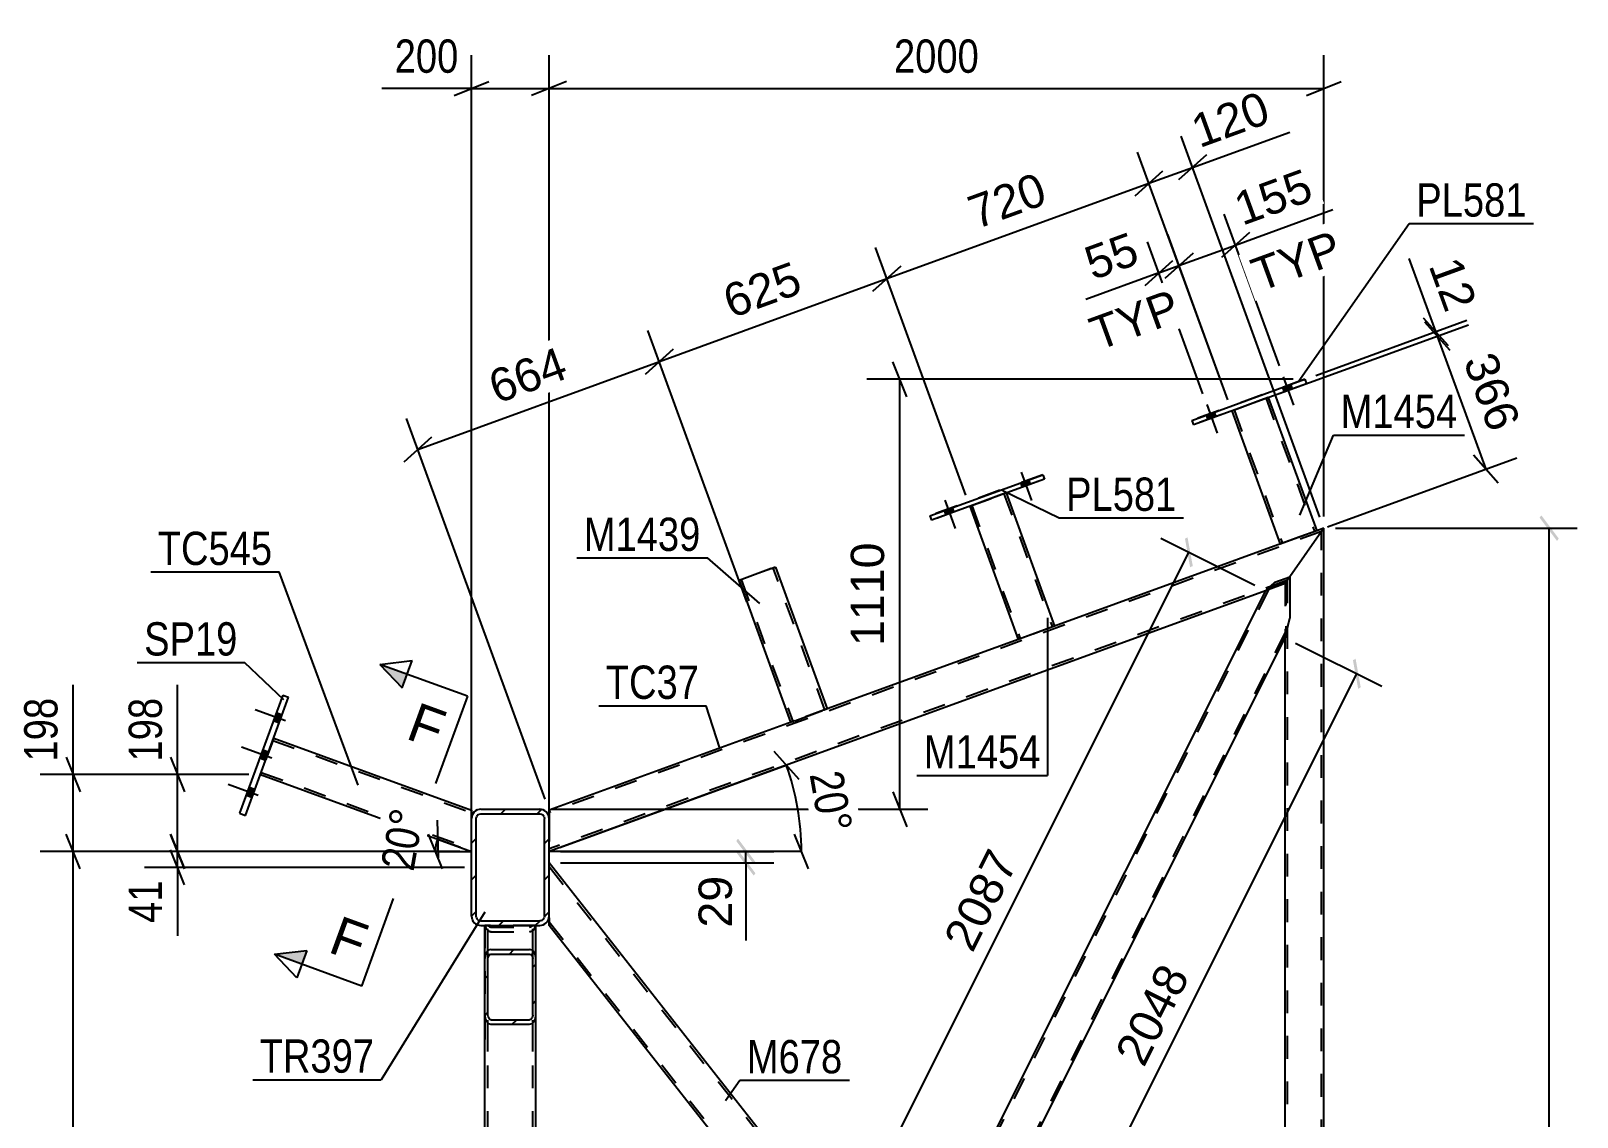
# Model space of a CAD drawing. Header units: millimetres. Extents: x -147 to 1042, y -583 to 258.
# Drawn here: x -57.9 to 75.1, y -460.5 to -367.1 of the extents above; entities that cross this region are included whole.
import ezdxf

# ---------------------------------------------------------------- set-up
doc = ezdxf.new("R2010")
doc.units = ezdxf.units.MM
doc.linetypes.add('DXK_LINE_DOT2', pattern=[3.9198, 1.9599, -1.9599])
doc.styles.add('Arial', font='arial.ttf', dxfattribs={"height": 0.2})
doc.styles.add('Arial Narrow', font='ARIALN.TTF', dxfattribs={"height": 0.2})

# ---------------------------------------------------------------- blocks, each defined once
blk = doc.blocks.new('Part-335478933-3132 - 3104')
at = {"color": 7, "linetype": 'DXK_LINE_DOT2'}
for p, q in [((-14.45, -444.05), (-18.85, -444.05)), ((-18.85, -444.05), (-18.85, -454.9)), ((-18.82, -444.05), (-18.81, -444.12)), ((-18.59, -454.9), (-18.59, -444.05)), ((-18.51, -444.1), (-18.53, -444.05)), ((-18.42, -444.18), (-18.51, -444.1)), ((-18.32, -444.21), (-18.42, -444.18)), ((-18.32, -444.21), (-14.99, -444.21)), ((-14.88, -444.18), (-14.99, -444.21)), ((-14.8, -444.1), (-14.88, -444.18)), ((-14.78, -444.05), (-14.8, -444.1)), ((-14.72, -454.9), (-14.72, -444.05)), ((-14.49, -444.12), (-14.48, -444.05)), ((-14.45, -454.9), (-14.45, -444.05)), ((-18.52, -444.54), (-18.32, -444.6)), ((-18.32, -444.6), (-14.99, -444.6)), ((-14.99, -444.6), (-14.8, -444.54)), ((-14.8, -444.54), (-14.78, -444.54))]:
    blk.add_line(p, q, dxfattribs=at)
for centre, start, end in [((-18.12, -443.95), 193.2949, 235.5336), ((-15.18, -443.95), 304.4664, 346.7051)]:
    blk.add_arc(centre, 0.709, start, end, dxfattribs=at)
blk = doc.blocks.new('Bolt-335478933-3180 - 3104')
at = {"linetype": 'Continuous'}
for points in [[(-36.54, -426.63), (-36.29, -425.94), (-36.79, -425.76), (-37.04, -426.45)], [(-36.54, -426.63), (-36.29, -425.94), (-36.79, -425.76), (-37.04, -426.45)], [(-36.54, -426.63), (-36.29, -425.94), (-36.79, -425.76), (-37.04, -426.45)], [(-37.71, -429.84), (-37.46, -429.15), (-37.96, -428.97), (-38.21, -429.66)], [(-37.71, -429.84), (-37.46, -429.15), (-37.96, -428.97), (-38.21, -429.66)], [(-38.88, -433.05), (-38.63, -432.36), (-39.13, -432.18), (-39.38, -432.87)], [(-38.88, -433.05), (-38.63, -432.36), (-39.13, -432.18), (-39.38, -432.87)], [(-38.88, -433.05), (-38.63, -432.36), (-39.13, -432.18), (-39.38, -432.87)]]:
    blk.add_hatch(color=1, dxfattribs=at).paths.add_polyline_path(points)
at = {"color": 1, "linetype": 'Continuous'}
for p, q in [((-36.01, -426.43), (-38.61, -425.49)), ((-36.01, -426.43), (-38.61, -425.49)), ((-36.01, -426.43), (-38.61, -425.49)), ((-36.54, -426.63), (-37.04, -426.45)), ((-36.54, -426.63), (-37.04, -426.45)), ((-36.54, -426.63), (-37.04, -426.45)), ((-36.29, -425.94), (-36.79, -425.76)), ((-36.29, -425.94), (-36.79, -425.76)), ((-36.29, -425.94), (-36.79, -425.76)), ((-37.18, -429.65), (-39.78, -428.7)), ((-37.18, -429.65), (-39.78, -428.7)), ((-37.71, -429.84), (-38.21, -429.66)), ((-37.71, -429.84), (-38.21, -429.66)), ((-37.46, -429.15), (-37.96, -428.97)), ((-37.46, -429.15), (-37.96, -428.97)), ((-38.34, -432.86), (-40.94, -431.91)), ((-38.34, -432.86), (-40.94, -431.91)), ((-38.34, -432.86), (-40.94, -431.91)), ((-38.63, -432.36), (-39.13, -432.18)), ((-38.63, -432.36), (-39.13, -432.18)), ((-38.63, -432.36), (-39.13, -432.18)), ((-38.88, -433.05), (-39.38, -432.87)), ((-38.88, -433.05), (-39.38, -432.87)), ((-38.88, -433.05), (-39.38, -432.87))]:
    blk.add_line(p, q, dxfattribs=at)
blk = doc.blocks.new('Part-335478933-3116 - 3104')
at = {"color": 2, "linetype": 'Continuous'}
for p, q in [((17.2, -477.45), (-13.32, -438.66)), ((-13.32, -443.4), (-13.32, -443.25)), ((-13.32, -444.05), (-13.32, -443.4)), ((15.55, -480.75), (-13.32, -444.05)), ((17.27, -478.2), (17.2, -477.45)), ((16.02, -480.7), (17.27, -478.2)), ((16.02, -480.7), (15.55, -480.75))]:
    blk.add_line(p, q, dxfattribs=at)
at = {"color": 7, "linetype": 'DXK_LINE_DOT2'}
for p, q in [((-13.32, -443.25), (-13.32, -438.66)), ((-13.32, -438.98), (17.1, -477.65)), ((-13.32, -443.4), (-13.32, -444)), ((-13.32, -443.73), (15.65, -480.55)), ((17.1, -477.65), (17.2, -477.45)), ((17.04, -477.9), (15.79, -480.41)), ((17.07, -477.82), (17.04, -477.9)), ((17.07, -477.82), (17.08, -477.75)), ((17.08, -477.75), (17.09, -477.73)), ((17.08, -477.75), (17.09, -477.73)), ((17.1, -477.68), (17.09, -477.73)), ((17.1, -477.65), (17.1, -477.68)), ((17.1, -477.65), (17.1, -477.68)), ((17.25, -477.93), (17.25, -477.91)), ((15.55, -480.75), (15.65, -480.55)), ((15.65, -480.55), (15.67, -480.55)), ((15.67, -480.55), (15.65, -480.55)), ((15.67, -480.55), (15.7, -480.52)), ((15.7, -480.52), (15.71, -480.5)), ((15.7, -480.52), (15.71, -480.5)), ((15.71, -480.5), (15.75, -480.47)), ((15.79, -480.41), (15.75, -480.47))]:
    blk.add_line(p, q, dxfattribs=at)
blk = doc.blocks.new('Part-335478933-3249 - 3104')
at = {"color": 2, "linetype": 'Continuous'}
for p, q in [((-36.23, -424.22), (-39.94, -434.4)), ((-36.23, -424.22), (-35.73, -424.41)), ((-39.44, -434.59), (-35.73, -424.41)), ((-39.94, -434.4), (-39.44, -434.59))]:
    blk.add_line(p, q, dxfattribs=at)
blk = doc.blocks.new('Part-335478933-3130 - 3104')
at = {"color": 2, "linetype": 'Continuous'}
for p, q in [((52.95, -410.44), (50.41, -414.05)), ((53.35, -409.86), (52.95, -410.44)), ((53.35, -525.64), (53.35, -409.86)), ((50.01, -519.17), (50.01, -419.3))]:
    blk.add_line(p, q, dxfattribs=at)
at = {"color": 7, "linetype": 'DXK_LINE_DOT2'}
for p, q in [((53.15, -525.42), (53.15, -410.15)), ((53.35, -409.86), (53.23, -410.03)), ((50.41, -414.05), (50.01, -414.62)), ((50.01, -414.62), (50.01, -419.3)), ((50.21, -522.15), (50.21, -414.34)), ((50.01, -521.92), (50.01, -519.17)), ((53.35, -525.64), (50.01, -521.92))]:
    blk.add_line(p, q, dxfattribs=at)
blk = doc.blocks.new('Part-335478933-3264 - 3104')
at = {"color": 7, "linetype": 'DXK_LINE_DOT2'}
for p, q in [((53.15, -410.15), (-13.32, -434.34)), ((52.73, -410.09), (51.29, -410.61)), ((53.23, -410.03), (53.35, -409.86)), ((50.21, -414.34), (-13.32, -437.46)), ((50.01, -414.62), (48.32, -415.24)), ((50.41, -414.05), (50.01, -414.62)), ((30.17, -418.3), (28.7, -418.83)), ((10.6, -425.42), (7.84, -426.43)), ((-13.32, -434.13), (-13.32, -434.16)), ((-13.32, -434.16), (-13.32, -434.25)), ((-13.32, -434.85), (-13.32, -437.68))]:
    blk.add_line(p, q, dxfattribs=at)
at = {"color": 2, "linetype": 'Continuous'}
for p, q in [((51.29, -410.61), (30.17, -418.3)), ((53.35, -409.86), (50.41, -414.05)), ((53.35, -409.86), (52.73, -410.09)), ((48.32, -415.24), (-13.32, -437.68)), ((28.7, -418.83), (10.6, -425.42)), ((7.84, -426.43), (-13.32, -434.13)), ((-13.32, -434.13), (-13.32, -434.55)), ((-13.32, -434.55), (-13.32, -434.85))]:
    blk.add_line(p, q, dxfattribs=at)
blk = doc.blocks.new('Part-335478933-3139 - 3104')
at = {"linetype": 'Continuous'}
h = blk.add_hatch(dxfattribs=at)
h.set_pattern_fill('', scale=0.7, style=0, pattern_type=0)
h.set_pattern_definition([(45, (-18.8528, -451.7692), (-1.57154, 1.57154), [])])
h.paths.add_polyline_path([(-18.85, -446.9), (-18.85, -451.77), (-18.81, -452.07), (-18.7, -452.32), (-18.52, -452.49), (-18.32, -452.55), (-14.99, -452.55), (-14.78, -452.49), (-14.61, -452.32), (-14.49, -452.07), (-14.45, -451.77), (-14.45, -446.9), (-14.49, -446.61), (-14.61, -446.35), (-14.78, -446.18), (-14.99, -446.12), (-18.32, -446.12), (-18.52, -446.18), (-18.7, -446.35), (-18.81, -446.61)])
h.paths.add_polyline_path([(-18.51, -446.63), (-18.42, -446.54), (-18.32, -446.51), (-14.99, -446.51), (-14.88, -446.54), (-14.8, -446.63), (-14.74, -446.75), (-14.72, -446.9), (-14.72, -451.77), (-14.74, -451.92), (-14.8, -452.04), (-14.88, -452.13), (-14.99, -452.16), (-18.32, -452.16), (-18.42, -452.13), (-18.51, -452.04), (-18.57, -451.92), (-18.59, -451.77), (-18.59, -446.9), (-18.57, -446.75)])
at = {"color": 2, "linetype": 'Continuous'}
for p, q in [((-18.85, -446.9), (-18.85, -444.05)), ((-14.45, -446.9), (-14.45, -444.05)), ((-18.81, -446.61), (-18.85, -446.9)), ((-18.85, -451.77), (-18.85, -446.9)), ((-18.59, -446.9), (-18.57, -446.75)), ((-18.59, -451.77), (-18.59, -446.9)), ((-18.32, -446.12), (-18.52, -446.18)), ((-18.42, -446.54), (-18.32, -446.51)), ((-18.32, -446.12), (-14.99, -446.12)), ((-18.32, -446.51), (-14.99, -446.51)), ((-14.78, -446.18), (-14.99, -446.12)), ((-14.99, -446.51), (-14.88, -446.54)), ((-14.74, -446.75), (-14.72, -446.9)), ((-14.72, -451.77), (-14.72, -446.9)), ((-14.45, -446.9), (-14.49, -446.61)), ((-14.45, -451.77), (-14.45, -446.9)), ((-18.85, -451.77), (-18.81, -452.07)), ((-18.57, -451.92), (-18.59, -451.77)), ((-18.32, -452.16), (-18.42, -452.13)), ((-18.32, -452.16), (-14.99, -452.16)), ((-14.88, -452.13), (-14.99, -452.16)), ((-14.72, -451.77), (-14.74, -451.92)), ((-14.49, -452.07), (-14.45, -451.77)), ((-18.52, -452.49), (-18.32, -452.55)), ((-18.32, -452.55), (-14.99, -452.55)), ((-14.99, -452.55), (-14.78, -452.49))]:
    blk.add_line(p, q, dxfattribs=at)
at = {"color": 7, "linetype": 'DXK_LINE_DOT2'}
for p, q in [((-18.85, -444.05), (-14.45, -444.05)), ((-18.81, -444.12), (-18.82, -444.05)), ((-18.59, -451.77), (-18.59, -444.05)), ((-18.53, -444.05), (-18.51, -444.1)), ((-18.51, -444.1), (-18.42, -444.18)), ((-18.42, -444.18), (-18.32, -444.21)), ((-18.32, -444.21), (-14.99, -444.21)), ((-14.99, -444.21), (-14.88, -444.18)), ((-14.88, -444.18), (-14.8, -444.1)), ((-14.8, -444.1), (-14.78, -444.05)), ((-14.72, -451.77), (-14.72, -444.05)), ((-14.48, -444.05), (-14.49, -444.12)), ((-18.32, -444.6), (-18.52, -444.54)), ((-18.32, -444.6), (-14.99, -444.6)), ((-14.78, -444.54), (-14.99, -444.6)), ((-18.85, -451.77), (-18.85, -446.9)), ((-14.45, -451.77), (-14.45, -446.9))]:
    blk.add_line(p, q, dxfattribs=at)
for centre, start, end in [((-18.12, -443.96), 193.2927, 235.5298), ((-15.18, -443.96), 304.4702, 346.7073)]:
    blk.add_arc(centre, 0.709, start, end, dxfattribs=at)
at = {"color": 2, "linetype": 'Continuous'}
for centre, radius, start, end in [((-18.12, -446.77), 0.709, 124.4702, 166.7073), ((-18.22, -446.84), 0.354, 124.4702, 166.7073), ((-15.08, -446.84), 0.354, 13.2927, 55.5298), ((-15.18, -446.77), 0.709, 13.2927, 55.5298), ((-18.12, -451.9), 0.709, 193.2927, 235.5298), ((-18.22, -451.84), 0.354, 193.2927, 235.5298), ((-15.08, -451.84), 0.354, 304.4702, 346.7073), ((-15.18, -451.9), 0.709, 304.4702, 346.7073)]:
    blk.add_arc(centre, radius, start, end, dxfattribs=at)
blk = doc.blocks.new('Part-335478933-3151 - 3104')
at = {"color": 7, "linetype": 'DXK_LINE_DOT2'}
for p, q in [((-18.85, -444.05), (-14.45, -444.05)), ((-18.85, -451.77), (-18.85, -444.05)), ((-18.59, -540.38), (-18.59, -444.05)), ((-14.72, -540.38), (-14.72, -444.05)), ((-14.45, -451.77), (-14.45, -444.05)), ((-18.85, -540.38), (-18.85, -532.66)), ((-14.45, -540.38), (-14.45, -532.66)), ((-18.85, -540.38), (-14.45, -540.38))]:
    blk.add_line(p, q, dxfattribs=at)
at = {"color": 2, "linetype": 'Continuous'}
for p, q in [((-18.85, -532.66), (-18.85, -451.77)), ((-14.45, -532.66), (-14.45, -451.77))]:
    blk.add_line(p, q, dxfattribs=at)
blk = doc.blocks.new('Part-335478933-3201 - 3104')
at = {"linetype": 'Continuous'}
h = blk.add_hatch(dxfattribs=at)
h.set_pattern_fill('', scale=0.7, style=0, pattern_type=0)
h.set_pattern_definition([(45, (-19.9862, -443.248), (-1.57154, 1.57154), [])])
h.paths.add_polyline_path([(-19.99, -434.85), (-19.99, -443.25), (-19.93, -443.55), (-19.75, -443.81), (-19.49, -443.99), (-19.19, -444.05), (-14.12, -444.05), (-13.81, -443.99), (-13.55, -443.81), (-13.38, -443.55), (-13.32, -443.25), (-13.32, -434.85), (-13.38, -434.54), (-13.55, -434.28), (-13.81, -434.11), (-14.12, -434.05), (-19.19, -434.05), (-19.49, -434.11), (-19.75, -434.28), (-19.93, -434.54)])
h.paths.add_polyline_path([(-19.47, -434.57), (-19.34, -434.48), (-19.19, -434.45), (-14.12, -434.45), (-13.97, -434.48), (-13.84, -434.57), (-13.75, -434.69), (-13.72, -434.85), (-13.72, -443.25), (-13.75, -443.4), (-13.84, -443.53), (-13.97, -443.62), (-14.12, -443.65), (-19.19, -443.65), (-19.34, -443.62), (-19.47, -443.53), (-19.56, -443.4), (-19.59, -443.25), (-19.59, -434.85), (-19.56, -434.69)])
at = {"color": 2, "linetype": 'Continuous'}
for p, q in [((-19.93, -434.54), (-19.99, -434.85)), ((-19.99, -443.25), (-19.99, -434.85)), ((-19.59, -434.85), (-19.56, -434.69)), ((-19.59, -443.25), (-19.59, -434.85)), ((-19.19, -434.05), (-19.49, -434.11)), ((-19.34, -434.48), (-19.19, -434.45)), ((-19.19, -434.05), (-14.12, -434.05)), ((-19.19, -434.45), (-14.12, -434.45)), ((-13.81, -434.11), (-14.12, -434.05)), ((-14.12, -434.45), (-13.97, -434.48)), ((-13.75, -434.69), (-13.72, -434.85)), ((-13.72, -443.25), (-13.72, -434.85)), ((-13.32, -434.85), (-13.38, -434.54)), ((-13.32, -443.25), (-13.32, -434.85)), ((-19.99, -443.25), (-19.93, -443.55)), ((-19.56, -443.4), (-19.59, -443.25)), ((-19.49, -443.99), (-19.19, -444.05)), ((-19.19, -443.65), (-19.34, -443.62)), ((-19.19, -443.65), (-14.12, -443.65)), ((-19.19, -444.05), (-14.12, -444.05)), ((-13.97, -443.62), (-14.12, -443.65)), ((-14.12, -444.05), (-13.81, -443.99)), ((-13.72, -443.25), (-13.75, -443.4)), ((-13.38, -443.55), (-13.32, -443.25))]:
    blk.add_line(p, q, dxfattribs=at)
for centre, radius, start, end in [((-19.19, -434.85), 0.8, 112.5, 157.5), ((-19.19, -434.85), 0.4, 112.5, 157.5), ((-14.12, -434.85), 0.4, 22.5, 67.5), ((-14.12, -434.85), 0.8, 22.5, 67.5), ((-19.19, -443.25), 0.8, 202.5, 247.5), ((-19.19, -443.25), 0.4, 202.5, 247.5), ((-14.12, -443.25), 0.4, 292.5, 337.5), ((-14.12, -443.25), 0.8, 292.5, 337.5)]:
    blk.add_arc(centre, radius, start, end, dxfattribs=at)
blk = doc.blocks.new('Part-335478933-3234 - 3104')
at = {"color": 2, "linetype": 'Continuous'}
for p, q in [((49.12, -414.52), (48.32, -415.24)), ((49.12, -414.52), (50.41, -414.05)), ((50.41, -414.05), (50.41, -417.61)), ((48.32, -415.24), (17.2, -477.45)), ((50.01, -419.3), (50.41, -417.61)), ((19.48, -480.35), (50.01, -419.3)), ((-14.28, -540.38), (15.55, -480.75)), ((-12.87, -545.01), (17.83, -483.65))]:
    blk.add_line(p, q, dxfattribs=at)
at = {"color": 7, "linetype": 'DXK_LINE_DOT2'}
for p, q in [((48.71, -415.06), (48.69, -415.08)), ((48.69, -415.08), (48.71, -415.06)), ((48.79, -415.01), (48.71, -415.06)), ((48.9, -414.96), (48.79, -415.01)), ((50.08, -414.54), (48.9, -414.96)), ((50.41, -414.05), (50.08, -414.54)), ((50.08, -414.54), (50.08, -418.28)), ((48.59, -415.14), (-14.06, -540.39)), ((48.59, -415.14), (48.32, -415.24)), ((48.62, -415.11), (48.59, -415.14)), ((48.69, -415.08), (48.62, -415.11)), ((50.01, -418.85), (-13.14, -545.11)), ((50.03, -418.79), (50.01, -418.85)), ((50.01, -418.85), (50.01, -419.3)), ((50.04, -418.67), (50.03, -418.79)), ((50.07, -418.48), (50.04, -418.62)), ((50.04, -418.62), (50.04, -418.67)), ((50.08, -418.28), (50.07, -418.48)), ((17.2, -477.45), (15.55, -480.75)), ((19.48, -480.35), (17.83, -483.65)), ((-14.12, -540.38), (-14.28, -540.38)), ((-14.15, -540.38), (-14.12, -540.38)), ((-13.86, -540.43), (-14.12, -540.38)), ((-13.86, -540.43), (-13.81, -540.44)), ((-13.81, -540.44), (-13.86, -540.43)), ((-13.86, -540.43), (-13.81, -540.44)), ((-13.81, -540.44), (-13.86, -540.43)), ((-13.38, -540.88), (-13.32, -541.18)), ((-13.32, -541.18), (-13.38, -540.88)), ((-13.38, -540.88), (-13.32, -541.18)), ((-13.32, -541.18), (-13.38, -540.88)), ((-13.32, -545.18), (-13.32, -541.18)), ((-13.32, -545.18), (-12.87, -545.01))]:
    blk.add_line(p, q, dxfattribs=at)
blk.add_arc((-14.12, -541.18), 0.8, 22.5, 67.5, dxfattribs=at)
blk.add_arc((-14.12, -541.18), 0.8, 22.5, 67.5, dxfattribs=at)
blk.add_arc((-14.12, -541.18), 0.8, 22.5, 67.5, dxfattribs=at)
blk.add_arc((-14.12, -541.18), 0.8, 22.5, 67.5, dxfattribs=at)
blk = doc.blocks.new('Part-335478933-8653 - 3104')
at = {"color": 2, "linetype": 'Continuous'}
for p, q in [((19.45, -408.79), (29.16, -405.26)), ((29.3, -405.63), (19.59, -409.17)), ((29.16, -405.26), (29.16, -405.26)), ((29.16, -405.26), (29.3, -405.63)), ((19.45, -408.79), (19.45, -408.79)), ((19.45, -408.79), (19.59, -409.17))]:
    blk.add_line(p, q, dxfattribs=at)
at = {"color": 7, "linetype": 'DXK_LINE_DOT2'}
for p, q in [((29.16, -405.26), (19.45, -408.79)), ((29.3, -405.63), (19.59, -409.17))]:
    blk.add_line(p, q, dxfattribs=at)
blk = doc.blocks.new('Part-335478933-3288 - 3104')
at = {"color": 7, "linetype": 'DXK_LINE_DOT2'}
for p, q in [((-37.01, -427.93), (-38.15, -431.06)), ((-37.08, -428.12), (-19.99, -434.34)), ((-38.08, -430.88), (-19.99, -437.46)), ((-19.99, -434.25), (-19.99, -434.13)), ((-19.99, -437.68), (-19.99, -434.85))]:
    blk.add_line(p, q, dxfattribs=at)
at = {"color": 2, "linetype": 'Continuous'}
for p, q in [((-37.01, -427.93), (-19.99, -434.13)), ((-38.15, -431.06), (-19.99, -437.68)), ((-19.99, -434.13), (-19.99, -434.16)), ((-19.99, -434.16), (-19.99, -434.25)), ((-19.99, -434.25), (-19.99, -434.85))]:
    blk.add_line(p, q, dxfattribs=at)
blk = doc.blocks.new('Part-335478933-8652 - 3104')
at = {"color": 7, "linetype": 'DXK_LINE_DOT2'}
for p, q in [((22.88, -407.97), (26.01, -406.83)), ((26.01, -406.83), (22.88, -407.97)), ((25.82, -406.9), (25.82, -406.9)), ((25.82, -406.9), (29.99, -418.37)), ((26.01, -406.83), (26.01, -406.83)), ((22.88, -407.97), (22.88, -407.97)), ((22.88, -407.97), (22.88, -407.97)), ((22.88, -407.97), (22.88, -407.97)), ((23.06, -407.9), (23.06, -407.9)), ((23.06, -407.9), (27.23, -419.37)), ((30.17, -418.3), (27.04, -419.44)), ((29.97, -418.37), (29.94, -418.38)), ((27.04, -419.44), (27.04, -419.44))]:
    blk.add_line(p, q, dxfattribs=at)
at = {"color": 2, "linetype": 'Continuous'}
for p, q in [((26.01, -406.83), (30.17, -418.3)), ((22.88, -407.97), (27.04, -419.44)), ((30.17, -418.3), (27.04, -419.44))]:
    blk.add_line(p, q, dxfattribs=at)
blk = doc.blocks.new('Part-335478933-8656 - 3104')
at = {"color": 7, "linetype": 'DXK_LINE_DOT2'}
for p, q in [((45.43, -399.76), (48.56, -398.62)), ((48.56, -398.62), (45.43, -399.76)), ((48.37, -398.69), (48.37, -398.69)), ((48.37, -398.69), (52.54, -410.16)), ((48.56, -398.62), (48.56, -398.62)), ((45.43, -399.76), (45.43, -399.76)), ((45.43, -399.76), (45.43, -399.76)), ((45.43, -399.76), (45.43, -399.76)), ((45.62, -399.69), (45.62, -399.69)), ((45.62, -399.69), (49.78, -411.16)), ((52.73, -410.09), (49.59, -411.23)), ((52.52, -410.16), (52.49, -410.18)), ((49.59, -411.23), (49.59, -411.23))]:
    blk.add_line(p, q, dxfattribs=at)
at = {"color": 2, "linetype": 'Continuous'}
for p, q in [((48.56, -398.62), (52.73, -410.09)), ((45.43, -399.76), (49.59, -411.23)), ((52.73, -410.09), (49.59, -411.23))]:
    blk.add_line(p, q, dxfattribs=at)
blk = doc.blocks.new('Part-335478933-8657 - 3104')
at = {"color": 2, "linetype": 'Continuous'}
for p, q in [((42, -400.59), (51.71, -397.05)), ((51.85, -397.43), (42.14, -400.96)), ((51.71, -397.05), (51.71, -397.05)), ((51.71, -397.05), (51.85, -397.43)), ((42, -400.59), (42, -400.59)), ((42, -400.59), (42.14, -400.96))]:
    blk.add_line(p, q, dxfattribs=at)
at = {"color": 7, "linetype": 'DXK_LINE_DOT2'}
for p, q in [((51.71, -397.05), (42, -400.59)), ((51.85, -397.43), (42.14, -400.96))]:
    blk.add_line(p, q, dxfattribs=at)
blk = doc.blocks.new('Part-335478933-8659 - 3104')
at = {"color": 7, "linetype": 'DXK_LINE_DOT2'}
for p, q in [((6.16, -413.21), (3.03, -414.35)), ((5.85, -413.32), (5.92, -413.3)), ((5.92, -413.3), (5.93, -413.29)), ((5.93, -413.29), (5.96, -413.28)), ((5.97, -413.28), (5.96, -413.28)), ((5.97, -413.28), (5.97, -413.28)), ((10.41, -425.49), (5.97, -413.28)), ((3.21, -414.28), (3.21, -414.28)), ((3.21, -414.28), (7.65, -426.49)), ((10.6, -425.42), (7.46, -426.56)), ((10.36, -425.51), (10.22, -425.56)), ((7.65, -426.49), (7.67, -426.49)), ((7.67, -426.49), (7.7, -426.48)), ((7.7, -426.48), (7.71, -426.47))]:
    blk.add_line(p, q, dxfattribs=at)
at = {"color": 2, "linetype": 'Continuous'}
for p, q in [((5.78, -413.34), (3.03, -414.35)), ((5.78, -413.34), (6.16, -413.21)), ((6.16, -413.21), (6.16, -413.21)), ((6.16, -413.21), (10.6, -425.42)), ((3.03, -414.35), (3.03, -414.35)), ((3.03, -414.35), (7.46, -426.56)), ((7.84, -426.43), (10.22, -425.56)), ((10.49, -425.46), (10.22, -425.56)), ((10.57, -425.44), (10.49, -425.46)), ((10.6, -425.42), (10.57, -425.44)), ((7.84, -426.43), (7.46, -426.56))]:
    blk.add_line(p, q, dxfattribs=at)
blk = doc.blocks.new('Bolt-335478933-8662 - 3104')
at = {"linetype": 'Continuous'}
for points in [[(27.94, -405.7), (27.25, -405.95), (27.39, -406.33), (28.08, -406.08)], [(21.36, -408.1), (20.67, -408.35), (20.81, -408.72), (21.5, -408.47)]]:
    blk.add_hatch(color=1, dxfattribs=at).paths.add_polyline_path(points)
at = {"color": 1, "linetype": 'Continuous'}
for p, q in [((27.31, -405.05), (28.2, -407.49)), ((27.94, -405.7), (28.08, -406.08)), ((27.25, -405.95), (27.39, -406.33)), ((20.67, -408.35), (20.81, -408.72)), ((20.73, -407.44), (21.62, -409.88)), ((21.36, -408.1), (21.5, -408.47))]:
    blk.add_line(p, q, dxfattribs=at)
blk = doc.blocks.new('Bolt-335478933-8663 - 3104')
at = {"linetype": 'Continuous'}
for points in [[(27.94, -405.7), (27.25, -405.95), (27.39, -406.33), (28.08, -406.08)], [(21.36, -408.1), (20.67, -408.35), (20.81, -408.72), (21.5, -408.47)]]:
    blk.add_hatch(color=1, dxfattribs=at).paths.add_polyline_path(points)
at = {"color": 1, "linetype": 'Continuous'}
for p, q in [((27.31, -405.05), (28.2, -407.49)), ((27.94, -405.7), (28.08, -406.08)), ((27.25, -405.95), (27.39, -406.33)), ((20.67, -408.35), (20.81, -408.72)), ((20.73, -407.44), (21.62, -409.88)), ((21.36, -408.1), (21.5, -408.47))]:
    blk.add_line(p, q, dxfattribs=at)
blk = doc.blocks.new('Bolt-335478933-8666 - 3104')
at = {"linetype": 'Continuous'}
for points in [[(50.49, -397.49), (49.8, -397.75), (49.94, -398.12), (50.63, -397.87)], [(43.91, -399.89), (43.23, -400.14), (43.36, -400.52), (44.05, -400.27)]]:
    blk.add_hatch(color=1, dxfattribs=at).paths.add_polyline_path(points)
at = {"color": 1, "linetype": 'Continuous'}
for p, q in [((49.8, -397.75), (49.94, -398.12)), ((49.86, -396.84), (50.75, -399.28)), ((50.49, -397.49), (50.63, -397.87)), ((43.23, -400.14), (43.36, -400.52)), ((43.28, -399.23), (44.17, -401.68)), ((43.91, -399.89), (44.05, -400.27))]:
    blk.add_line(p, q, dxfattribs=at)
blk = doc.blocks.new('Bolt-335478933-8667 - 3104')
at = {"linetype": 'Continuous'}
for points in [[(50.49, -397.49), (49.8, -397.75), (49.94, -398.12), (50.63, -397.87)], [(43.91, -399.89), (43.23, -400.14), (43.36, -400.52), (44.05, -400.27)]]:
    blk.add_hatch(color=1, dxfattribs=at).paths.add_polyline_path(points)
at = {"color": 1, "linetype": 'Continuous'}
for p, q in [((49.8, -397.75), (49.94, -398.12)), ((49.86, -396.84), (50.75, -399.28)), ((50.49, -397.49), (50.63, -397.87)), ((43.23, -400.14), (43.36, -400.52)), ((43.28, -399.23), (44.17, -401.68)), ((43.91, -399.89), (44.05, -400.27))]:
    blk.add_line(p, q, dxfattribs=at)
blk = doc.blocks.new('StraightDimension-335478933-12235 - 3104')
at = {"color": 7, "linetype": 'Continuous'}
for p, q in [((53.01, -408.92), (41.07, -376.14)), ((45.09, -398.82), (37.32, -377.5)), ((43.25, -377.74), (40.84, -379.9)), ((37.1, -381.26), (39.5, -379.11)), ((38.3, -380.18), (42.04, -378.82))]:
    blk.add_line(p, q, dxfattribs=at)
at = {"color": 0}
blk.add_wipeout([(49.68, -375.24), (48.24, -371.3), (40.84, -373.99), (42.28, -377.94)], dxfattribs=at)
at = {"color": 7, "linetype": 'Continuous'}
blk.add_line((42.04, -378.82), (50.43, -375.77), dxfattribs=at)
blk.add_line((42.04, -378.82), (50.43, -375.77), dxfattribs=at)
at = {"color": 3, "style": 'Arial'}
blk.add_text('120', height=2.865, rotation=20.0077, dxfattribs=at).set_placement((42.64, -377.17))
blk = doc.blocks.new('StraightDimension-335478933-3457 - 3104')
at = {"color": 7, "linetype": 'Continuous'}
for p, q in [((-13.32, -436.68), (-13.32, -369.17)), ((53.35, -408.86), (53.35, -369.17)), ((-11.82, -371.42), (-14.82, -372.62)), ((-13.32, -372.02), (53.35, -372.02)), ((51.85, -372.62), (54.85, -371.42))]:
    blk.add_line(p, q, dxfattribs=at)
at = {"color": 0}
blk.add_wipeout([(24.27, -371.27), (24.27, -367.07), (15.76, -367.07), (15.76, -371.27)], dxfattribs=at)
at = {"color": 3, "style": 'Arial Narrow'}
blk.add_text('2000', height=2.863, dxfattribs=at).set_placement((16.36, -370.67))
blk = doc.blocks.new('StraightDimension-335478933-12128 - 3104')
at = {"color": 7, "linetype": 'Continuous'}
for p, q in [((17.46, -398.55), (16.26, -395.55)), ((50.71, -397.05), (14.01, -397.05)), ((16.86, -434.05), (16.86, -397.05)), ((16.26, -432.55), (17.46, -435.55)), ((-13.12, -434.05), (19.26, -434.05))]:
    blk.add_line(p, q, dxfattribs=at)
at = {"color": 0}
blk.add_wipeout([(16.11, -410.5), (11.91, -410.5), (11.91, -420.6), (16.11, -420.6)], dxfattribs=at)
at = {"color": 3, "style": 'Arial'}
blk.add_text('1110', height=2.865, rotation=90.0002, dxfattribs=at).set_placement((15.51, -420))
blk = doc.blocks.new('AngleDimension-335478933-3292 - 3104')
at = {"color": 7, "linetype": 'Continuous'}
for p, q in [((-22.96, -435), (-22.86, -438.23)), ((-22.5, -439.18), (-23.7, -436.18)), ((-23.1, -437.68), (-19.99, -437.68)), ((-20.93, -437.33), (-22.91, -436.61)), ((-22.91, -436.61), (-19.99, -437.68))]:
    blk.add_line(p, q, dxfattribs=at)
blk.add_arc((-19.99, -437.68), 3.11, 160, 180, dxfattribs=at)
at = {"color": 0}
blk.add_wipeout([(-23.38, -433.8), (-27.51, -433.07), (-28.64, -439.43), (-24.5, -440.16)], dxfattribs=at)
at = {"color": 3, "style": 'Arial Narrow'}
blk.add_text('20°', height=2.863, rotation=80.0021, dxfattribs=at).set_placement((-24.99, -439.46))
blk = doc.blocks.new('StraightDimension-335478933-12089 - 3104')
at = {"color": 7, "linetype": 'Continuous'}
for p, q in [((-45.28, -431.06), (-45.28, -423.33)), ((-45.28, -431.06), (-45.28, -423.33)), ((-45.88, -429.56), (-44.68, -432.56)), ((-39.15, -431.06), (-48.13, -431.06)), ((-45.28, -437.68), (-45.28, -431.06)), ((-44.68, -439.18), (-45.88, -436.18)), ((-20.99, -437.68), (-48.13, -437.68))]:
    blk.add_line(p, q, dxfattribs=at)
at = {"color": 0}
blk.add_wipeout([(-46.03, -423.85), (-50.23, -423.85), (-50.23, -430.54), (-46.03, -430.54)], dxfattribs=at)
at = {"color": 3, "style": 'Arial Narrow'}
blk.add_text('198', height=2.863, rotation=90.0002, dxfattribs=at).set_placement((-46.63, -429.94))
blk = doc.blocks.new('AngleDimension-335478933-3301 - 3104')
at = {"color": 7, "linetype": 'Continuous'}
for p, q in [((6.01, -429.04), (8.16, -431.45)), ((7.09, -430.25), (-13.32, -437.68)), ((-12.38, -437.33), (7.09, -430.25)), ((9, -439.18), (7.8, -436.18)), ((8.4, -437.68), (-13.32, -437.68))]:
    blk.add_line(p, q, dxfattribs=at)
blk.add_arc((-13.32, -437.68), 21.72, 0, 20, dxfattribs=at)
at = {"color": 0}
blk.add_wipeout([(9.51, -436.93), (13.65, -436.2), (12.53, -429.84), (8.39, -430.57)], dxfattribs=at)
at = {"color": 3, "style": 'Arial Narrow'}
blk.add_text('20°', height=2.863, rotation=-80.0021, dxfattribs=at).set_placement((9.09, -431.05))
blk = doc.blocks.new('StraightDimension-335478933-3403 - 3104')
at = {"linetype": 'Continuous'}
for points in [[(71.91, -408.96), (72.06, -408.76), (73.56, -410.76), (73.41, -410.96)], [(73.56, -526.54), (73.41, -526.74), (71.91, -524.74), (72.06, -524.54)]]:
    blk.add_hatch(color=7, dxfattribs=at).paths.add_polyline_path(points)
at = {"color": 7, "linetype": 'Continuous'}
for p, q in [((54.35, -409.86), (75.14, -409.86)), ((72.74, -525.64), (72.74, -409.86)), ((54.21, -525.64), (75.14, -525.64))]:
    blk.add_line(p, q, dxfattribs=at)
at = {"color": 0}
blk.add_wipeout([(72.14, -462.71), (67.94, -462.71), (67.94, -472.8), (72.14, -472.8)], dxfattribs=at)
at = {"color": 3, "style": 'Arial'}
blk.add_text('3473', height=2.865, rotation=90.0002, dxfattribs=at).set_placement((71.54, -472.2))
blk = doc.blocks.new('StraightDimension-335478933-12258 - 3104')
at = {"color": 7, "linetype": 'Continuous'}
for p, q in [((49.49, -398.28), (65.79, -392.35)), ((52.65, -396.71), (65.65, -391.97)), ((61.9, -391.75), (64.05, -394.15)), ((64.19, -394.53), (62.03, -392.12)), ((62.97, -392.95), (63.11, -393.33))]:
    blk.add_line(p, q, dxfattribs=at)
at = {"color": 0}
blk.add_wipeout([(63.5, -392.2), (67.45, -390.76), (65.51, -385.46), (61.57, -386.89)], dxfattribs=at)
at = {"color": 7, "linetype": 'Continuous'}
blk.add_line((62.97, -392.95), (60.68, -386.66), dxfattribs=at)
blk.add_line((62.97, -392.95), (60.68, -386.66), dxfattribs=at)
at = {"color": 3, "style": 'Arial'}
blk.add_text('12', height=2.865, rotation=-69.9925, dxfattribs=at).set_placement((62.34, -387.25))
blk = doc.blocks.new('StraightDimension-335478933-3450 - 3104')
at = {"color": 7, "linetype": 'Continuous'}
for p, q in [((-19.99, -436.68), (-19.99, -369.17)), ((-13.32, -436.68), (-13.32, -369.17)), ((-19.99, -372.02), (-27.72, -372.02)), ((-19.99, -372.02), (-27.72, -372.02)), ((-21.49, -372.62), (-18.49, -371.42)), ((-19.99, -372.02), (-13.32, -372.02)), ((-11.82, -371.42), (-14.82, -372.62))]:
    blk.add_line(p, q, dxfattribs=at)
at = {"color": 0}
blk.add_wipeout([(-20.51, -371.27), (-20.51, -367.07), (-27.2, -367.07), (-27.2, -371.27)], dxfattribs=at)
at = {"color": 3, "style": 'Arial Narrow'}
blk.add_text('200', height=2.863, dxfattribs=at).set_placement((-26.6, -370.67))
blk = doc.blocks.new('StraightDimension-335478933-3465 - 3104')
at = {"linetype": 'Continuous'}
for points in [[(4.44, -438.58), (4.29, -438.78), (2.79, -436.78), (2.94, -436.58)], [(2.79, -437.76), (2.94, -437.56), (4.44, -439.56), (4.29, -439.76)]]:
    blk.add_hatch(color=7, dxfattribs=at).paths.add_polyline_path(points)
at = {"color": 7, "linetype": 'Continuous'}
for p, q in [((-12.32, -437.68), (6.01, -437.68)), ((3.61, -438.66), (3.61, -437.68)), ((-12.32, -438.66), (6.01, -438.66))]:
    blk.add_line(p, q, dxfattribs=at)
at = {"color": 0}
blk.add_wipeout([(3.01, -439.18), (-1.19, -439.18), (-1.19, -444.83), (3.01, -444.83)], dxfattribs=at)
at = {"color": 7, "linetype": 'Continuous'}
blk.add_line((3.61, -438.66), (3.61, -445.35), dxfattribs=at)
blk.add_line((3.61, -438.66), (3.61, -445.35), dxfattribs=at)
at = {"color": 3, "style": 'Arial'}
blk.add_text('29', height=2.865, rotation=90.0002, dxfattribs=at).set_placement((2.41, -444.23))
blk = doc.blocks.new('StraightDimension-335478933-3467 - 3104')
at = {"linetype": 'Continuous'}
for points in [[(41.4, -410.77), (41.62, -410.66), (42.07, -413.12), (41.84, -413.23)], [(10.95, -475.33), (10.72, -475.44), (10.28, -472.99), (10.5, -472.87)]]:
    blk.add_hatch(color=7, dxfattribs=at).paths.add_polyline_path(points)
at = {"color": 7, "linetype": 'Continuous'}
for p, q in [((47.42, -414.79), (39.32, -410.74)), ((10.61, -474.16), (41.73, -411.95)), ((16.3, -477.01), (8.2, -472.95))]:
    blk.add_line(p, q, dxfattribs=at)
at = {"color": 0}
blk.add_wipeout([(27.89, -438.27), (24.14, -436.39), (19.62, -445.42), (23.38, -447.3)], dxfattribs=at)
at = {"color": 3, "style": 'Arial'}
blk.add_text('2087', height=2.865, rotation=63.4264, dxfattribs=at).set_placement((23.11, -446.49))
blk = doc.blocks.new('StraightDimension-335478933-3469 - 3104')
at = {"linetype": 'Continuous'}
for points in [[(55.85, -421.22), (56.08, -421.1), (56.52, -423.56), (56.3, -423.68)], [(25.99, -484.61), (25.76, -484.72), (25.32, -482.26), (25.54, -482.15)]]:
    blk.add_hatch(color=7, dxfattribs=at).paths.add_polyline_path(points)
at = {"color": 7, "linetype": 'Continuous'}
for p, q in [((50.91, -419.75), (58.33, -423.46)), ((25.65, -483.44), (56.19, -422.39)), ((20.37, -480.8), (27.8, -484.51))]:
    blk.add_line(p, q, dxfattribs=at)
at = {"color": 0}
blk.add_wipeout([(42.64, -448.13), (38.88, -446.25), (34.37, -455.28), (38.12, -457.16)], dxfattribs=at)
at = {"color": 3, "style": 'Arial'}
blk.add_text('2048', height=2.865, rotation=63.4264, dxfattribs=at).set_placement((37.86, -456.35))
blk = doc.blocks.new('StraightDimension-335478933-11994 - 3104')
at = {"color": 7, "linetype": 'Continuous'}
for p, q in [((-54.27, -431.06), (-54.27, -423.33)), ((-54.27, -431.06), (-54.27, -423.33)), ((-54.87, -429.56), (-53.67, -432.56)), ((-39.15, -431.06), (-57.12, -431.06)), ((-54.27, -437.68), (-54.27, -431.06)), ((-53.67, -439.18), (-54.87, -436.18)), ((-20.99, -437.68), (-57.12, -437.68))]:
    blk.add_line(p, q, dxfattribs=at)
at = {"color": 0}
blk.add_wipeout([(-55.02, -423.85), (-59.22, -423.85), (-59.22, -430.54), (-55.02, -430.54)], dxfattribs=at)
at = {"color": 3, "style": 'Arial Narrow'}
blk.add_text('198', height=2.863, rotation=90.0002, dxfattribs=at).set_placement((-55.62, -429.94))
blk = doc.blocks.new('StraightDimension-335478933-11995 - 3104')
at = {"color": 7, "linetype": 'Continuous'}
for p, q in [((-53.67, -439.18), (-54.87, -436.18)), ((-20.99, -437.68), (-57.12, -437.68)), ((-54.27, -546.45), (-54.27, -437.68)), ((-54.87, -544.95), (-53.67, -547.95)), ((-30.34, -546.45), (-57.12, -546.45))]:
    blk.add_line(p, q, dxfattribs=at)
at = {"color": 0}
blk.add_wipeout([(-55.02, -487.81), (-59.22, -487.81), (-59.22, -496.32), (-55.02, -496.32)], dxfattribs=at)
at = {"color": 3, "style": 'Arial Narrow'}
blk.add_text('3263', height=2.863, rotation=90.0002, dxfattribs=at).set_placement((-55.62, -495.72))
blk = doc.blocks.new('StraightDimension-335478933-12090 - 3104')
at = {"color": 7, "linetype": 'Continuous'}
for p, q in [((-45.88, -436.18), (-44.68, -439.18)), ((-20.99, -437.68), (-48.13, -437.68)), ((-44.68, -440.55), (-45.88, -437.55)), ((-45.28, -439.05), (-45.28, -437.68)), ((-20.59, -439.05), (-48.13, -439.05)), ((-45.28, -439.05), (-45.28, -444.95)), ((-45.28, -439.05), (-45.28, -444.95))]:
    blk.add_line(p, q, dxfattribs=at)
at = {"color": 0}
blk.add_wipeout([(-46.03, -439.57), (-50.23, -439.57), (-50.23, -444.43), (-46.03, -444.43)], dxfattribs=at)
at = {"color": 3, "style": 'Arial Narrow'}
blk.add_text('41', height=2.863, rotation=90.0002, dxfattribs=at).set_placement((-46.63, -443.83))
blk = doc.blocks.new('StraightDimension-335478933-12236 - 3104')
at = {"color": 7, "linetype": 'Continuous'}
for p, q in [((45.09, -398.82), (37.32, -377.5)), ((37.1, -381.26), (39.5, -379.11)), ((15.75, -388.39), (38.3, -380.18)), ((22.53, -407.03), (14.77, -385.72)), ((16.95, -387.32), (14.54, -389.47))]:
    blk.add_line(p, q, dxfattribs=at)
at = {"color": 0}
blk.add_wipeout([(30.47, -382.24), (29.03, -378.29), (21.63, -380.98), (23.07, -384.93)], dxfattribs=at)
at = {"color": 3, "style": 'Arial'}
blk.add_text('720', height=2.865, rotation=20.0077, dxfattribs=at).set_placement((23.43, -384.16))
blk = doc.blocks.new('StraightDimension-335478933-12237 - 3104')
at = {"color": 7, "linetype": 'Continuous'}
for p, q in [((22.53, -407.03), (14.77, -385.72)), ((-3.83, -395.52), (15.75, -388.39)), ((14.54, -389.47), (16.95, -387.32)), ((3.7, -416.19), (-4.81, -392.84)), ((-2.63, -394.45), (-5.03, -396.6))]:
    blk.add_line(p, q, dxfattribs=at)
at = {"color": 0}
blk.add_wipeout([(9.4, -389.91), (7.96, -385.96), (0.57, -388.65), (2, -392.6)], dxfattribs=at)
at = {"color": 3, "style": 'Arial'}
blk.add_text('625', height=2.865, rotation=20.0077, dxfattribs=at).set_placement((2.36, -391.83))
blk = doc.blocks.new('StraightDimension-335478933-12238 - 3104')
at = {"color": 7, "linetype": 'Continuous'}
for p, q in [((3.7, -416.19), (-4.81, -392.84)), ((-5.03, -396.6), (-2.63, -394.45)), ((-24.62, -403.09), (-3.83, -395.52)), ((-13.66, -433.19), (-25.59, -400.41)), ((-23.42, -402.02), (-25.82, -404.17))]:
    blk.add_line(p, q, dxfattribs=at)
at = {"color": 0}
blk.add_wipeout([(-10.78, -397.26), (-12.22, -393.31), (-19.62, -396), (-18.18, -399.95)], dxfattribs=at)
at = {"color": 3, "style": 'Arial'}
blk.add_text('664', height=2.865, rotation=20.0077, dxfattribs=at).set_placement((-17.82, -399.18))
blk = doc.blocks.new('StraightDimension-335478933-12257 - 3104')
at = {"color": 7, "linetype": 'Continuous'}
for p, q in [((49.49, -398.28), (65.79, -392.35)), ((62.03, -392.12), (64.19, -394.53)), ((63.11, -393.33), (67.29, -404.79)), ((53.67, -409.75), (69.96, -403.81)), ((68.36, -405.99), (66.21, -403.58))]:
    blk.add_line(p, q, dxfattribs=at)
at = {"color": 0}
blk.add_wipeout([(67.25, -402.5), (71.2, -401.06), (68.5, -393.67), (64.56, -395.1)], dxfattribs=at)
at = {"color": 3, "style": 'Arial'}
blk.add_text('366', height=2.865, rotation=-69.9925, dxfattribs=at).set_placement((65.33, -395.46))
blk = doc.blocks.new('StraightDimension-335478933-12596 - 3104')
at = {"color": 7, "linetype": 'Continuous'}
for p, q in [((49.52, -395.9), (44.76, -382.83)), ((46.94, -384.43), (44.53, -386.58)), ((45.09, -398.82), (39.91, -384.6)), ((40.88, -387.27), (45.74, -385.51)), ((39.68, -388.35), (42.09, -386.2))]:
    blk.add_line(p, q, dxfattribs=at)
at = {"color": 0}
blk.add_wipeout([(53.37, -381.93), (51.93, -377.98), (44.54, -380.68), (45.97, -384.62)], dxfattribs=at)
at = {"color": 7, "linetype": 'Continuous'}
blk.add_line((45.74, -385.51), (54.12, -382.45), dxfattribs=at)
at = {"color": 0, "linetype": 'Continuous'}
blk.add_wipeout([(55.89, -387.24), (54.45, -383.29), (46.02, -386.36), (47.46, -390.31)], dxfattribs=at)
at = {"color": 7, "linetype": 'Continuous'}
blk.add_line((45.74, -385.51), (54.12, -382.45), dxfattribs=at)
at = {"color": 3, "style": 'Arial'}
blk.add_text('155', height=2.865, rotation=20.0077, dxfattribs=at).set_placement((46.33, -383.85))
at = {"color": 3, "linetype": 'Continuous', "style": 'Arial'}
blk.add_text('TYP', height=2.865, rotation=20.0077, dxfattribs=at).set_placement((47.81, -389.54))
blk = doc.blocks.new('StraightDimension-335478933-12597 - 3104')
at = {"color": 7, "linetype": 'Continuous'}
for p, q in [((42.94, -398.29), (38.18, -385.22)), ((45.09, -398.82), (39.91, -384.6)), ((37.96, -388.98), (40.36, -386.82)), ((42.09, -386.2), (39.68, -388.35)), ((39.16, -387.9), (40.88, -387.27))]:
    blk.add_line(p, q, dxfattribs=at)
at = {"color": 0}
blk.add_wipeout([(38.41, -387.38), (36.97, -383.43), (31.67, -385.36), (33.1, -389.31)], dxfattribs=at)
at = {"color": 7, "linetype": 'Continuous'}
blk.add_line((39.16, -387.9), (32.87, -390.19), dxfattribs=at)
at = {"color": 0, "linetype": 'Continuous'}
blk.add_wipeout([(41.97, -392.3), (40.54, -388.36), (32.1, -391.43), (33.54, -395.38)], dxfattribs=at)
at = {"color": 7, "linetype": 'Continuous'}
blk.add_line((39.16, -387.9), (32.87, -390.19), dxfattribs=at)
at = {"color": 3, "style": 'Arial'}
blk.add_text('55', height=2.865, rotation=20.0077, dxfattribs=at).set_placement((33.46, -388.54))
at = {"color": 3, "linetype": 'Continuous', "style": 'Arial'}
blk.add_text('TYP', height=2.865, rotation=20.0077, dxfattribs=at).set_placement((33.9, -394.61))
blk = doc.blocks.new('Mark-335478933-3260 - 3104')
at = {"color": 0}
blk.add_wipeout([(-0.4, -424.55), (-0.4, -421.55), (-8.44, -421.55), (-8.44, -424.55)], dxfattribs=at)
blk.add_wipeout([(-0.4, -424.55), (-0.4, -421.55), (-8.44, -421.55), (-8.44, -424.55)], dxfattribs=at)
at = {"color": 30, "linetype": 'Continuous'}
for p in [(-9.04, -425.15), (1.38, -428.78)]:
    blk.add_line(p, (0.2, -425.15), dxfattribs=at)
at = {"color": 3, "style": 'Arial Narrow'}
blk.add_text('TC37', height=2.863, dxfattribs=at).set_placement((-8.44, -424.55))
blk = doc.blocks.new('Mark-335478933-3284 - 3104')
at = {"color": 0}
blk.add_wipeout([(-37.13, -413.03), (-37.13, -410.03), (-46.99, -410.03), (-46.99, -413.03)], dxfattribs=at)
blk.add_wipeout([(-37.13, -413.03), (-37.13, -410.03), (-46.99, -410.03), (-46.99, -413.03)], dxfattribs=at)
at = {"color": 30, "linetype": 'Continuous'}
for p in [(-47.59, -413.63), (-29.73, -431.99)]:
    blk.add_line(p, (-36.53, -413.63), dxfattribs=at)
at = {"color": 3, "style": 'Arial Narrow'}
blk.add_text('TC545', height=2.863, dxfattribs=at).set_placement((-46.99, -413.03))
blk = doc.blocks.new('Mark-335478933-12155 - 3104')
at = {"color": 0}
blk.add_wipeout([(40.67, -408.37), (40.67, -405.37), (31.17, -405.37), (31.17, -408.37)], dxfattribs=at)
blk.add_wipeout([(40.67, -408.37), (40.67, -405.37), (31.17, -405.37), (31.17, -408.37)], dxfattribs=at)
at = {"color": 30, "linetype": 'Continuous'}
for p, q in [((25.6, -406.56), (30.57, -408.97)), ((30.57, -408.97), (41.27, -408.97))]:
    blk.add_line(p, q, dxfattribs=at)
at = {"color": 3, "style": 'Arial Narrow'}
blk.add_text('PL581', height=2.863, dxfattribs=at).set_placement((31.17, -408.37))
blk = doc.blocks.new('Mark-335478933-3112 - 3104')
at = {"color": 0}
blk.add_wipeout([(11.93, -456.77), (11.93, -453.77), (3.7, -453.77), (3.7, -456.77)], dxfattribs=at)
blk.add_wipeout([(11.93, -456.77), (11.93, -453.77), (3.7, -453.77), (3.7, -456.77)], dxfattribs=at)
at = {"color": 30, "linetype": 'Continuous'}
for p, q in [((1.87, -459.11), (3.1, -457.37)), ((3.1, -457.37), (12.53, -457.37))]:
    blk.add_line(p, q, dxfattribs=at)
at = {"color": 3, "style": 'Arial Narrow'}
blk.add_text('M678', height=2.863, dxfattribs=at).set_placement((3.7, -456.77))
blk = doc.blocks.new('Mark-335478933-3197 - 3104')
at = {"color": 0}
blk.add_wipeout([(-28.36, -456.72), (-28.36, -453.72), (-38.22, -453.72), (-38.22, -456.72)], dxfattribs=at)
blk.add_wipeout([(-28.36, -456.72), (-28.36, -453.72), (-38.22, -453.72), (-38.22, -456.72)], dxfattribs=at)
at = {"color": 30, "linetype": 'Continuous'}
for p in [(-18.85, -442.91), (-38.82, -457.32)]:
    blk.add_line(p, (-27.76, -457.32), dxfattribs=at)
at = {"color": 3, "style": 'Arial Narrow'}
blk.add_text('TR397', height=2.863, dxfattribs=at).set_placement((-38.22, -456.72))
blk = doc.blocks.new('Mark-335478933-3245 - 3104')
at = {"color": 0}
blk.add_wipeout([(-40.12, -420.82), (-40.12, -417.82), (-48.16, -417.82), (-48.16, -420.82)], dxfattribs=at)
blk.add_wipeout([(-40.12, -420.82), (-40.12, -417.82), (-48.16, -417.82), (-48.16, -420.82)], dxfattribs=at)
at = {"color": 30, "linetype": 'Continuous'}
for p in [(-48.76, -421.42), (-36.13, -424.62)]:
    blk.add_line(p, (-39.52, -421.42), dxfattribs=at)
at = {"color": 3, "style": 'Arial Narrow'}
blk.add_text('SP19', height=2.863, dxfattribs=at).set_placement((-48.16, -420.82))
blk = doc.blocks.new('SectionMark-335478933-3478 - 3104')
at = {"linetype": 'Continuous'}
for points in [[(-25.52, -422.43), (-25.95, -423.61), (-27.87, -421.58)], [(-34.17, -446.2), (-34.6, -447.38), (-36.95, -446.52)]]:
    blk.add_hatch(color=6, dxfattribs=at).paths.add_polyline_path(points)
at = {"color": 6, "linetype": 'Continuous'}
for p, q in [((-27.87, -421.58), (-25.09, -421.26)), ((-27.87, -421.58), (-25.95, -423.61)), ((-25.95, -423.61), (-25.09, -421.26)), ((-36.95, -446.52), (-34.17, -446.2)), ((-35.03, -448.55), (-36.95, -446.52)), ((-34.17, -446.2), (-35.03, -448.55))]:
    blk.add_line(p, q, dxfattribs=at)
at = {"color": 0, "linetype": 'Continuous'}
for points in [[(-23.09, -428.91), (-21.89, -425.62), (-24.57, -424.64), (-25.76, -427.93)], [(-29.77, -447.27), (-28.57, -443.98), (-31.25, -443.01), (-32.45, -446.3)]]:
    blk.add_wipeout(points, dxfattribs=at)
at = {"color": 6, "linetype": 'Continuous'}
for p, q in [((-20.35, -424.32), (-27.87, -421.58)), ((-20.35, -424.32), (-23.09, -431.83)), ((-29.43, -449.26), (-26.69, -441.74)), ((-29.43, -449.26), (-36.95, -446.52))]:
    blk.add_line(p, q, dxfattribs=at)
at = {"color": 3, "linetype": 'Continuous', "style": 'Arial'}
for p in [(-25.76, -427.93), (-32.45, -446.3)]:
    blk.add_text('F', height=3.34, rotation=-20.002, dxfattribs=at).set_placement(p)
blk = doc.blocks.new('Mark-335478933-12193 - 3104')
at = {"color": 0}
blk.add_wipeout([(64.84, -401.25), (64.84, -398.25), (54.79, -398.25), (54.79, -401.25)], dxfattribs=at)
blk.add_wipeout([(64.84, -401.25), (64.84, -398.25), (54.79, -398.25), (54.79, -401.25)], dxfattribs=at)
at = {"color": 30, "linetype": 'Continuous'}
for p, q in [((51.28, -408.75), (54.19, -401.85)), ((54.19, -401.85), (65.44, -401.85))]:
    blk.add_line(p, q, dxfattribs=at)
at = {"color": 3, "style": 'Arial Narrow'}
blk.add_text('M1454', height=2.863, dxfattribs=at).set_placement((54.79, -401.25))
blk = doc.blocks.new('Mark-335478933-12137 - 3104')
at = {"color": 0}
blk.add_wipeout([(-0.28, -411.82), (-0.28, -408.82), (-10.33, -408.82), (-10.33, -411.82)], dxfattribs=at)
blk.add_wipeout([(-0.28, -411.82), (-0.28, -408.82), (-10.33, -408.82), (-10.33, -411.82)], dxfattribs=at)
at = {"color": 30, "linetype": 'Continuous'}
for p in [(-10.93, -412.42), (4.81, -416.35)]:
    blk.add_line(p, (0.32, -412.42), dxfattribs=at)
at = {"color": 3, "style": 'Arial Narrow'}
blk.add_text('M1439', height=2.863, dxfattribs=at).set_placement((-10.33, -411.82))
blk = doc.blocks.new('Mark-335478933-12152 - 3104')
at = {"color": 0}
blk.add_wipeout([(28.98, -430.54), (28.98, -427.54), (18.93, -427.54), (18.93, -430.54)], dxfattribs=at)
blk.add_wipeout([(28.98, -430.54), (28.98, -427.54), (18.93, -427.54), (18.93, -430.54)], dxfattribs=at)
at = {"color": 30, "linetype": 'Continuous'}
for p in [(29.58, -417.59), (18.33, -431.14)]:
    blk.add_line(p, (29.58, -431.14), dxfattribs=at)
at = {"color": 3, "style": 'Arial Narrow'}
blk.add_text('M1454', height=2.863, dxfattribs=at).set_placement((18.93, -430.54))
blk = doc.blocks.new('Mark-335478933-12196 - 3104')
at = {"color": 0}
blk.add_wipeout([(70.8, -383.05), (70.8, -380.05), (61.3, -380.05), (61.3, -383.05)], dxfattribs=at)
blk.add_wipeout([(70.8, -383.05), (70.8, -380.05), (61.3, -380.05), (61.3, -383.05)], dxfattribs=at)
at = {"color": 30, "linetype": 'Continuous'}
for p, q in [((51.13, -397.26), (60.7, -383.65)), ((60.7, -383.65), (71.4, -383.65))]:
    blk.add_line(p, q, dxfattribs=at)
at = {"color": 3, "style": 'Arial Narrow'}
blk.add_text('PL581', height=2.863, dxfattribs=at).set_placement((61.3, -383.05))

msp = doc.modelspace()

# ---------------------------------------------------------------- block references
for name in ['Part-335478933-8657 - 3104', 'Bolt-335478933-8666 - 3104', 'Bolt-335478933-8667 - 3104', 'Part-335478933-8656 - 3104', 'Part-335478933-8653 - 3104', 'Bolt-335478933-8662 - 3104', 'Bolt-335478933-8663 - 3104', 'Part-335478933-8652 - 3104', 'Part-335478933-3264 - 3104', 'Part-335478933-3130 - 3104', 'Part-335478933-8659 - 3104', 'Part-335478933-3234 - 3104', 'Part-335478933-3249 - 3104', 'Bolt-335478933-3180 - 3104', 'Part-335478933-3288 - 3104', 'Part-335478933-3201 - 3104', 'Part-335478933-3116 - 3104', 'Part-335478933-3132 - 3104', 'Part-335478933-3139 - 3104', 'Part-335478933-3151 - 3104']:
    msp.add_blockref(name, (0, 0))

# ---------------------------------------------------------------- next in the draw order: block references
for name in ['StraightDimension-335478933-12235 - 3104', 'AngleDimension-335478933-3292 - 3104']:
    msp.add_blockref(name, (0, 0))

# ---------------------------------------------------------------- next in the draw order: block references
for name in ['StraightDimension-335478933-3457 - 3104', 'StraightDimension-335478933-12089 - 3104']:
    msp.add_blockref(name, (0, 0))

# ---------------------------------------------------------------- next in the draw order: block references
for name in ['StraightDimension-335478933-12128 - 3104', 'StraightDimension-335478933-3403 - 3104']:
    msp.add_blockref(name, (0, 0))

# ---------------------------------------------------------------- next in the draw order: block references
for name in ['StraightDimension-335478933-12236 - 3104', 'StraightDimension-335478933-12258 - 3104', 'AngleDimension-335478933-3301 - 3104']:
    msp.add_blockref(name, (0, 0))

# ---------------------------------------------------------------- next in the draw order: block references
for name in ['StraightDimension-335478933-3450 - 3104', 'StraightDimension-335478933-12257 - 3104', 'Mark-335478933-12155 - 3104', 'StraightDimension-335478933-3467 - 3104']:
    msp.add_blockref(name, (0, 0))

# ---------------------------------------------------------------- next in the draw order: block references
for name in ['StraightDimension-335478933-12596 - 3104', 'StraightDimension-335478933-12237 - 3104', 'StraightDimension-335478933-3469 - 3104', 'StraightDimension-335478933-11994 - 3104', 'StraightDimension-335478933-3465 - 3104', 'Mark-335478933-3112 - 3104']:
    msp.add_blockref(name, (0, 0))

# ---------------------------------------------------------------- next in the draw order: block references
for name in ['Mark-335478933-12196 - 3104', 'StraightDimension-335478933-12597 - 3104', 'StraightDimension-335478933-12238 - 3104', 'Mark-335478933-12193 - 3104', 'Mark-335478933-3284 - 3104', 'Mark-335478933-12152 - 3104', 'StraightDimension-335478933-11995 - 3104']:
    msp.add_blockref(name, (0, 0))

# ---------------------------------------------------------------- next in the draw order: block references
for name in ['Mark-335478933-12137 - 3104', 'Mark-335478933-3245 - 3104', 'Mark-335478933-3260 - 3104', 'StraightDimension-335478933-12090 - 3104']:
    msp.add_blockref(name, (0, 0))

# ---------------------------------------------------------------- next in the draw order: block references
msp.add_blockref('Mark-335478933-3197 - 3104', (0, 0))

# ---------------------------------------------------------------- next in the draw order: block references
msp.add_blockref('SectionMark-335478933-3478 - 3104', (0, 0))

doc.saveas('drawing.dxf')
